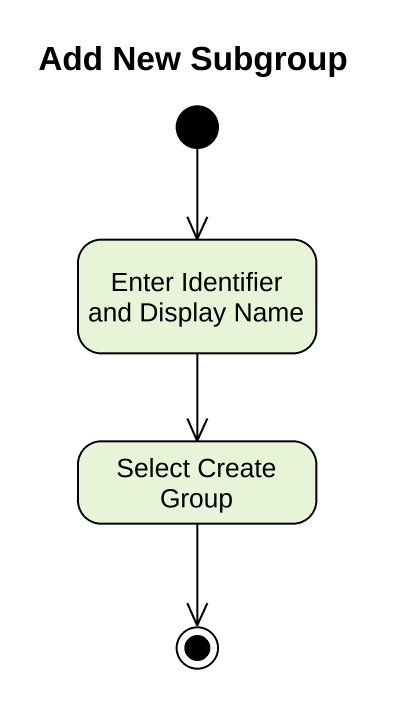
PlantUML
@startuml
title Add New Subgroup
hide empty description
state "Enter Identifier and Display Name" as Enter_Identifier_and
state "Select Create Group" as Select_Create_Group
[*] --> Enter_Identifier_and
Enter_Identifier_and --> Select_Create_Group
Select_Create_Group --> [*]
@enduml
